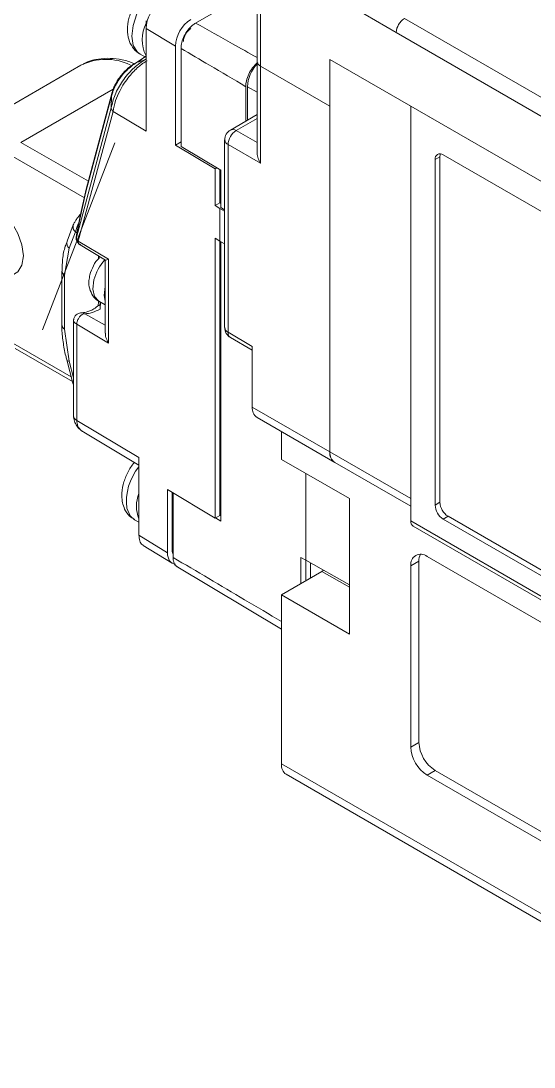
# Model space of a CAD drawing. Header units: inches. Extents: x 0.2 to 16.3, y 0.2 to 11.5.
# Drawn here: x 11.321 to 11.763, y 9.956 to 10.856 of the extents above; entities that cross this region are included whole.
import ezdxf

# ---------------------------------------------------------------- set-up
doc = ezdxf.new("R2010")
doc.units = ezdxf.units.IN
doc.header["$MEASUREMENT"] = 0
doc.linetypes.add('CENTERX2', pattern=[0.8, 0.5, -0.1, 0.1, -0.1])
doc.layers.add('CENTER_LINE', color=7, linetype='CENTERX2')

msp = doc.modelspace()

# ---------------------------------------------------------------- linework, layer by layer
at = {"color": 7, "linetype": 'Continuous', "lineweight": 18}
for p, q in [((11.52451, 10.91747), (11.52451, 10.82103)), ((11.5274, 10.91345), (11.5274, 10.81701)), ((11.47172, 10.85407), (11.51348, 10.87817)), ((11.59978, 10.87167), (11.64432, 10.84595)), ((11.429, 10.84942), (11.4291, 10.8559)), ((11.65128, 10.85801), (11.78073, 10.78328)), ((11.429, 10.84942), (11.429, 10.76101)), ((11.4543, 10.83429), (11.429, 10.84942)), ((11.77377, 10.77122), (11.64432, 10.84595)), ((11.4543, 10.74907), (11.4543, 10.83429)), ((11.45913, 10.74784), (11.45913, 10.83226)), ((11.4274, 10.8221), (11.42089, 10.82009)), ((11.42387, 10.82737), (11.429, 10.82441)), ((11.429, 10.8232), (11.4274, 10.8221)), ((11.52451, 10.82103), (11.52451, 10.74306)), ((11.58725, 10.82264), (12.03267, 10.5655)), ((11.58725, 10.78246), (11.58725, 10.82264)), ((11.58725, 10.82264), (11.65685, 10.78246)), ((11.58725, 10.82264), (11.58725, 10.48509)), ((11.37305, 10.81782), (11.26726, 10.75675)), ((11.5274, 10.81701), (11.58725, 10.78246)), ((11.5274, 10.81701), (11.5274, 10.73343)), ((11.39997, 10.79452), (11.37761, 10.71108)), ((11.40039, 10.79452), (11.39935, 10.79113)), ((11.51481, 10.76967), (11.51481, 10.79932)), ((11.51626, 10.79932), (11.51626, 10.7705)), ((11.39935, 10.79113), (11.37727, 10.70873)), ((11.39912, 10.78113), (11.39935, 10.79113)), ((11.39912, 10.78113), (11.36906, 10.66964)), ((11.40069, 10.77794), (11.37062, 10.66644)), ((11.429, 10.76101), (11.40069, 10.77794)), ((11.52451, 10.77527), (11.5016, 10.76204)), ((11.58725, 10.48509), (11.58725, 10.78246)), ((11.65685, 10.78246), (11.65685, 10.44492)), ((11.65685, 10.78246), (12.03267, 10.5655)), ((11.65685, 10.78246), (11.65685, 10.42563)), ((11.4543, 10.74907), (11.45913, 10.75185)), ((11.48849, 10.72863), (11.4543, 10.74907)), ((11.49667, 10.75351), (11.49667, 10.59197)), ((11.5274, 10.73343), (11.49956, 10.7495)), ((11.49956, 10.7495), (11.49956, 10.58796)), ((11.45913, 10.74784), (11.4935, 10.7275)), ((11.6819, 10.73906), (11.67773, 10.73665)), ((11.6819, 10.73906), (11.6819, 10.4417)), ((11.68469, 10.74067), (11.94915, 10.588)), ((11.67773, 10.73665), (11.67773, 10.43929)), ((11.49006, 10.72954), (11.48849, 10.72863)), ((11.48849, 10.69697), (11.48849, 10.72863)), ((11.4926, 10.69933), (11.4926, 10.72804)), ((11.4935, 10.7275), (11.4935, 10.69535)), ((11.37196, 10.68543), (11.37727, 10.70873)), ((11.37766, 10.71124), (11.37206, 10.68675)), ((11.4926, 10.69933), (11.48849, 10.69697)), ((11.48849, 10.69697), (11.4926, 10.69451)), ((11.4935, 10.69881), (11.4926, 10.69933)), ((11.4926, 10.66654), (11.4926, 10.69451)), ((11.49667, 10.69216), (11.4926, 10.69451)), ((11.4935, 10.69535), (11.49667, 10.69348)), ((11.37196, 10.68543), (11.36887, 10.66988)), ((11.372, 10.68652), (11.36911, 10.67194)), ((11.36644, 10.68034), (11.36105, 10.66634)), ((11.36283, 10.6603), (11.36822, 10.67429)), ((11.36887, 10.66988), (11.36888, 10.67019)), ((11.4926, 10.66654), (11.48849, 10.66899)), ((11.48849, 10.42809), (11.48849, 10.66899)), ((11.35897, 10.63724), (11.36283, 10.6603)), ((11.37062, 10.66644), (11.39674, 10.65083)), ((11.37087, 10.66404), (11.39406, 10.64998)), ((11.4926, 10.66654), (11.49667, 10.66419)), ((11.4926, 10.43046), (11.4926, 10.66654)), ((11.4935, 10.66602), (11.4935, 10.42535)), ((11.3882, 10.65353), (11.3882, 10.65126)), ((11.39398, 10.65017), (11.39398, 10.58722)), ((11.39674, 10.65083), (11.39674, 10.57866)), ((11.35666, 10.64045), (11.35666, 10.5939)), ((11.35897, 10.59069), (11.35897, 10.63724)), ((11.38786, 10.61117), (11.3882, 10.61403)), ((11.3882, 10.61506), (11.3882, 10.61403)), ((11.38843, 10.61484), (11.39398, 10.61163)), ((11.3896, 10.61416), (11.38956, 10.6114)), ((11.38969, 10.60814), (11.38995, 10.61396)), ((11.38947, 10.60801), (11.38969, 10.60814)), ((11.36663, 10.59901), (11.36663, 10.51609)), ((11.36939, 10.59501), (11.36939, 10.51215)), ((11.39674, 10.57866), (11.36939, 10.59501)), ((11.36283, 10.56317), (11.35897, 10.59069)), ((11.49956, 10.58796), (11.52044, 10.5759)), ((11.5016, 10.58345), (11.52044, 10.57257)), ((11.31647, 10.57409), (11.36579, 10.54561)), ((11.52044, 10.5759), (11.52044, 10.52366)), ((11.36079, 10.56435), (11.36618, 10.54413)), ((11.36616, 10.54426), (11.36663, 10.54291)), ((11.52044, 10.52366), (11.58725, 10.48509)), ((11.52451, 10.51465), (11.59133, 10.47608)), ((11.36939, 10.51215), (11.42285, 10.48019)), ((11.3754, 10.50198), (11.42285, 10.47362)), ((11.54549, 10.47865), (11.54549, 10.50254)), ((11.42285, 10.48019), (11.42285, 10.41355)), ((11.60395, 10.4449), (11.54549, 10.47865)), ((11.58725, 10.48509), (11.65685, 10.44492)), ((11.59133, 10.47608), (11.65685, 10.43826)), ((11.56637, 10.39189), (11.56637, 10.4666)), ((11.44746, 10.45261), (11.48849, 10.42809)), ((11.44746, 10.39833), (11.44746, 10.45261)), ((11.45157, 10.40061), (11.45157, 10.45016)), ((11.45225, 10.44975), (11.45249, 10.44961)), ((11.45225, 10.44975), (11.45225, 10.3943)), ((11.45225, 10.44975), (11.45225, 10.44975)), ((11.60395, 10.4449), (11.60395, 10.32837)), ((11.67773, 10.43929), (11.6819, 10.4417)), ((11.419, 10.42669), (11.42285, 10.42447)), ((11.48849, 10.42809), (11.4926, 10.43046)), ((11.48869, 10.4282), (11.4935, 10.42535)), ((11.4935, 10.42994), (11.4926, 10.43046)), ((11.65685, 10.42563), (12.03267, 10.20867)), ((11.68886, 10.42965), (11.68469, 10.42724)), ((11.68469, 10.42724), (11.94915, 10.27456)), ((11.68886, 10.42965), (11.95333, 10.27697)), ((11.65889, 10.42112), (12.03471, 10.20416)), ((11.42285, 10.41355), (11.44746, 10.39833)), ((11.4267, 10.40467), (11.45137, 10.38942)), ((11.56225, 10.39433), (11.56637, 10.39189)), ((11.56225, 10.37179), (11.56225, 10.39433)), ((11.56637, 10.39189), (11.60395, 10.37071)), ((11.56637, 10.39189), (11.56637, 10.37417)), ((11.57055, 10.37658), (11.57055, 10.38953)), ((11.66381, 10.39106), (11.65685, 10.38704)), ((11.66381, 10.39106), (11.66381, 10.23514)), ((12.08417, 10.15642), (11.67077, 10.39508)), ((11.45508, 10.3867), (11.54549, 10.33268)), ((11.54549, 10.36212), (11.58029, 10.3822)), ((11.58029, 10.3822), (11.58182, 10.38318)), ((11.65685, 10.38704), (11.65685, 10.23113)), ((11.54549, 10.36212), (11.54549, 10.21665)), ((11.60395, 10.32837), (11.54549, 10.36212)), ((11.65685, 10.23113), (11.66381, 10.23514)), ((11.54549, 10.21665), (13.40652, 9.1423)), ((11.67773, 10.21104), (11.67077, 10.20702)), ((11.67773, 10.21104), (12.09113, 9.97238)), ((11.54957, 10.20764), (13.4106, 9.13329)), ((11.67077, 10.20702), (12.08417, 9.96836))]:
    msp.add_line(p, q, dxfattribs=at)
at = {"color": 8, "linetype": 'Continuous', "lineweight": 18}
for p, q in [((11.42089, 10.82009), (11.41847, 10.8185)), ((11.42089, 10.82009), (11.429, 10.82544)), ((11.32139, 10.75139), (11.4008, 10.79723)), ((11.51626, 10.79932), (11.52451, 10.79455)), ((11.52451, 10.77194), (11.50652, 10.76155)), ((11.50652, 10.76155), (11.52451, 10.75116)), ((11.32139, 10.75139), (11.37943, 10.71788)), ((11.31443, 10.73933), (11.37596, 10.70381)), ((11.36822, 10.67429), (11.36944, 10.67359)), ((11.36943, 10.67186), (11.36888, 10.67019)), ((11.39398, 10.59416), (11.37626, 10.60392)), ((11.36474, 10.54955), (11.31443, 10.57859)), ((11.36663, 10.54894), (11.36283, 10.56317)), ((11.45225, 10.40022), (11.45157, 10.40061)), ((11.60395, 10.36854), (11.58029, 10.3822))]:
    msp.add_line(p, q, dxfattribs=at)
at = {"color": 8, "linetype": 'Continuous', "lineweight": 18, "flags": 128}
for points in [[(11.44072, 10.88511), (11.43321, 10.87927), (11.42648, 10.87126), (11.42117, 10.86188), (11.41782, 10.85204), (11.41674, 10.84271), (11.41805, 10.8348), (11.42161, 10.82907), (11.42387, 10.82737)], [(11.37727, 10.70873), (11.3774, 10.7101), (11.37761, 10.71108)], [(11.372, 10.68652), (11.37196, 10.68628), (11.37196, 10.68543)], [(11.38423, 10.63302), (11.38335, 10.62519), (11.38481, 10.61885), (11.38842, 10.61484), (11.38843, 10.61484)], [(11.36663, 10.54352), (11.36626, 10.54395), (11.36618, 10.54413)], [(11.41244, 10.4367), (11.41524, 10.43013), (11.419, 10.42669)]]:
    msp.add_lwpolyline(points, dxfattribs=at)
at = {"color": 7, "linetype": 'Continuous', "lineweight": 18, "flags": 128}
for points in [[(11.68232, 10.74156), (11.68204, 10.74056), (11.6819, 10.73906)], [(11.32348, 10.65374), (11.32228, 10.64574), (11.31882, 10.63989), (11.31343, 10.63678), (11.30664, 10.6367), (11.29912, 10.63967), (11.29159, 10.64539), (11.2848, 10.65331), (11.27941, 10.66264), (11.27595, 10.67248), (11.27476, 10.68186), (11.27595, 10.68987), (11.27941, 10.69571), (11.2848, 10.69882), (11.29159, 10.6989), (11.29912, 10.69593), (11.30664, 10.69021), (11.31343, 10.68229), (11.31882, 10.67296), (11.32228, 10.66312), (11.32348, 10.65374)], [(11.36687, 10.68116), (11.36683, 10.6811), (11.36644, 10.68034)], [(11.39398, 10.6146), (11.39309, 10.61957), (11.39398, 10.62739)]]:
    msp.add_lwpolyline(points, dxfattribs=at)
at = {"color": 7, "linetype": 'Continuous', "lineweight": 18}
for centre, radius, start, end in [((11.45677, 10.84816), 0.0278, 122.60548, 177.39452), ((11.48305, 10.83299), 0.02877, 122.60548, 177.39452), ((11.65943, 10.84526), 0.01513, 122.60548, 177.39452), ((11.45702, 10.83979), 0.03132, 153.1923, 206.53044), ((11.47498, 10.83764), 0.01381, 122.60548, 177.39452), ((11.39462, 10.77407), 0.04877, 64.81521, 116.25358), ((11.52944, 10.82152), 0.00495, 185.6948, 245.62534), ((11.54667, 10.79788), 0.03045, 136.70486, 177.3022), ((11.50652, 10.75351), 0.00984, 119.99731, 180), ((11.51467, 10.74881), 0.01513, 122.60548, 177.39452), ((11.68197, 10.73734), 0.0043, 50.79671, 189.21404), ((11.37337, 10.66976), 0.00431, 181.66396, 230.32578), ((11.50652, 10.59197), 0.00984, 180, 240.00269), ((11.53008, 10.5226), 0.0097, 173.70115, 234.98667), ((11.59661, 10.4839), 0.00944, 172.74417, 235.94365), ((11.59689, 10.48403), 0.0097, 173.70115, 234.98667), ((11.45177, 10.43836), 0.03094, 159.20176, 200.79824), ((11.69284, 10.43998), 0.01513, 182.60548, 237.39452), ((11.69701, 10.44239), 0.01513, 182.60548, 237.39452), ((11.66167, 10.42509), 0.00485, 173.70115, 234.98667), ((11.66533, 10.38842), 0.0086, 50.79671, 189.21404), ((11.67634, 10.39152), 0.01255, 154.29191, 182.10457), ((11.69403, 10.23652), 0.03025, 182.60548, 237.39452), ((11.68707, 10.2325), 0.03025, 182.60548, 237.39452), ((11.55514, 10.21559), 0.0097, 173.70115, 234.98667)]:
    msp.add_arc(centre, radius, start, end, dxfattribs=at)
at = {"color": 8, "linetype": 'Continuous', "lineweight": 18}
for centre, radius, start, end in [((11.50363, 10.75753), 0.00495, 54.38242, 114.30712), ((11.5016, 10.75401), 0.00495, 185.6948, 245.62534), ((11.37189, 10.67866), 0.00569, 162.81116, 229.99818), ((11.36649, 10.66466), 0.00569, 162.81116, 229.99819), ((11.42407, 10.6227), 0.04115, 137.89865, 165.49106), ((11.36062, 10.64087), 0.00398, 186.76914, 245.53106), ((11.3606, 10.59429), 0.00396, 185.6948, 245.62534), ((11.5016, 10.59246), 0.00495, 185.6948, 245.62534), ((11.50438, 10.58742), 0.00485, 173.70115, 234.98667), ((11.36273, 10.56535), 0.00219, 208.47722, 272.78017), ((11.37148, 10.51655), 0.00487, 185.36197, 244.61207), ((11.45995, 10.44215), 0.04781, 140.88919, 186.54149)]:
    msp.add_arc(centre, radius, start, end, dxfattribs=at)
at = {"color": 7, "linetype": 'Continuous', "lineweight": 18}
msp.add_ellipse((11.46139, 10.40637), major_axis=(0.00984, 0.01705), ratio=0.577206, start_param=2.356266, end_param=3.394501, dxfattribs=at)
for points, knots in [([(11.43432, 10.88574), (11.43282, 10.88475), (11.42877, 10.88208), (11.42294, 10.87596), (11.41751, 10.86745), (11.41388, 10.85795), (11.41259, 10.84862), (11.41367, 10.84014), (11.41703, 10.83331), (11.42076, 10.82887), (11.42355, 10.82776), (11.42409, 10.82755)], [0, 0, 0, 0, 0.078322, 0.212467, 0.347056, 0.483577, 0.624867, 0.74931, 0.863502, 0.973681, 1, 1, 1, 1]), ([(11.45913, 10.83226), (11.45926, 10.83397), (11.45954, 10.8374), (11.46171, 10.84301), (11.46491, 10.84815), (11.46845, 10.85193), (11.47079, 10.85346), (11.47172, 10.85407)], [0, 0, 0, 0, 0.214702, 0.429404, 0.644089, 0.858766, 1, 1, 1, 1]), ([(11.51481, 10.79932), (11.50442, 10.80548), (11.48585, 10.81649), (11.46729, 10.82744), (11.45913, 10.83226)], [0, 0, 0, 0, 0.560005, 1, 1, 1, 1]), ([(11.41892, 10.8191), (11.41805, 10.81947), (11.41371, 10.82135), (11.40587, 10.82308), (11.39547, 10.82413), (11.38536, 10.82283), (11.37815, 10.8209), (11.37488, 10.81868), (11.37443, 10.81838)], [0, 0, 0, 0, 0.055272, 0.275763, 0.499405, 0.727356, 0.962978, 1, 1, 1, 1]), ([(11.4274, 10.8221), (11.42409, 10.81981), (11.41747, 10.81524), (11.4085, 10.80434), (11.40166, 10.79224), (11.39996, 10.78484), (11.39911, 10.78113)], [0, 0, 0, 0, 0.2502245, 0.5000044, 0.7497637, 1, 1, 1, 1]), ([(11.39935, 10.79113), (11.40012, 10.79377), (11.40162, 10.79897), (11.40618, 10.80627), (11.4105, 10.81152), (11.41512, 10.81622), (11.41862, 10.81857), (11.42089, 10.82009)], [0, 0, 0, 0, 0.256012, 0.50256, 0.638236, 0.766006, 1, 1, 1, 1]), ([(11.42987, 10.82167), (11.42737, 10.82002), (11.4221, 10.81653), (11.41537, 10.80942), (11.41005, 10.80219), (11.40595, 10.79512), (11.40225, 10.78666), (11.40124, 10.78104), (11.40069, 10.77794)], [0, 0, 0, 0, 0.180061, 0.378365, 0.505739, 0.63991, 0.801206, 1, 1, 1, 1]), ([(11.429, 10.82578), (11.42871, 10.82555), (11.42495, 10.82245), (11.42127, 10.82033), (11.41787, 10.81837)], [0, 0, 0, 0, 0.0771423, 1, 1, 1, 1]), ([(11.5251, 10.82001), (11.52463, 10.81966), (11.52268, 10.81823), (11.51964, 10.81424), (11.51662, 10.80867), (11.51504, 10.80342), (11.51487, 10.80048), (11.51481, 10.79932)], [0, 0, 0, 0, 0.080615, 0.331978, 0.58332, 0.834654, 1, 1, 1, 1]), ([(11.41909, 10.8192), (11.41804, 10.81856), (11.41594, 10.81726), (11.41268, 10.81449), (11.40954, 10.81133), (11.40667, 10.80784), (11.40417, 10.80422), (11.40218, 10.80062), (11.40066, 10.79714), (11.40018, 10.79508), (11.39993, 10.79404)], [0, 0, 0, 0, 0.125778, 0.251531, 0.376907, 0.502276, 0.627197, 0.751522, 0.875498, 1, 1, 1, 1]), ([(11.39912, 10.78113), (11.39913, 10.78085), (11.39916, 10.78031), (11.3995, 10.77959), (11.39994, 10.77887), (11.40035, 10.77828), (11.4006, 10.77803), (11.40069, 10.77794)], [0, 0, 0, 0, 0.249886, 0.499926, 0.747959, 0.907794, 1, 1, 1, 1]), ([(11.52461, 10.74306), (11.52459, 10.7427), (11.52446, 10.7409), (11.52537, 10.7375), (11.52673, 10.73477), (11.5274, 10.73343)], [0, 0, 0, 0, 0.113006, 0.561338, 1, 1, 1, 1]), ([(11.37237, 10.68935), (11.37173, 10.68859), (11.37039, 10.687), (11.36869, 10.68453), (11.36722, 10.68204), (11.36658, 10.68051), (11.36626, 10.67975)], [0, 0, 0, 0, 0.23234, 0.486589, 0.742365, 1, 1, 1, 1]), ([(11.36884, 10.66861), (11.36881, 10.66874), (11.36872, 10.66916), (11.36881, 10.66959), (11.36887, 10.66988)], [0, 0, 0, 0, 0.313381, 1, 1, 1, 1]), ([(11.36888, 10.67019), (11.36884, 10.66995), (11.36876, 10.66944), (11.3689, 10.66885), (11.36915, 10.66855), (11.36919, 10.66851)], [0, 0, 0, 0, 0.436577, 0.918372, 1, 1, 1, 1]), ([(11.36881, 10.66862), (11.36887, 10.66827), (11.36899, 10.66753), (11.36947, 10.6664), (11.37018, 10.66529), (11.37109, 10.66433), (11.37195, 10.66366), (11.3725, 10.66342), (11.37266, 10.66335)], [0, 0, 0, 0, 0.1689628, 0.3485299, 0.5357227, 0.7269295, 0.9184252, 1, 1, 1, 1]), ([(11.36906, 10.66964), (11.36905, 10.66959), (11.36902, 10.66951), (11.36897, 10.6694), (11.36892, 10.66941), (11.36888, 10.66955), (11.36888, 10.66977), (11.36887, 10.66988)], [0, 0, 0, 0, 0.107272, 0.216266, 0.463262, 0.73307, 1, 1, 1, 1]), ([(11.36127, 10.66617), (11.36068, 10.66481), (11.35866, 10.66016), (11.35706, 10.65151), (11.35686, 10.64389), (11.35676, 10.6404)], [0, 0, 0, 0, 0.1831801, 0.6268461, 1, 1, 1, 1]), ([(11.37174, 10.66351), (11.37193, 10.66342), (11.3722, 10.66329), (11.37255, 10.66334), (11.37267, 10.66336)], [0, 0, 0, 0, 0.668581, 1, 1, 1, 1]), ([(11.38961, 10.65268), (11.38929, 10.65242), (11.3869, 10.65052), (11.38342, 10.64524), (11.38161, 10.64002), (11.38069, 10.63737)], [0, 0, 0, 0, 0.071065, 0.527817, 1, 1, 1, 1]), ([(11.39674, 10.65083), (11.39673, 10.65082), (11.39616, 10.65058), (11.39501, 10.65014), (11.39404, 10.64979), (11.39407, 10.65001), (11.39408, 10.65002)], [0, 0, 0, 0, 0.01067, 0.397273, 0.95858, 1, 1, 1, 1]), ([(11.38069, 10.63737), (11.38038, 10.63578), (11.37958, 10.63175), (11.38012, 10.62547), (11.38297, 10.6195), (11.38613, 10.61577), (11.38837, 10.61499), (11.38863, 10.6149)], [0, 0, 0, 0, 0.184181, 0.465407, 0.722379, 0.967887, 1, 1, 1, 1]), ([(11.37348, 10.60471), (11.37294, 10.60467), (11.37185, 10.6046), (11.37033, 10.60402), (11.36903, 10.60317), (11.36774, 10.60182), (11.36683, 10.6001), (11.36675, 10.59872), (11.36671, 10.59819)], [0, 0, 0, 0, 0.1516778, 0.304445, 0.4536805, 0.5951998, 0.8426036, 1, 1, 1, 1]), ([(11.38994, 10.61215), (11.38943, 10.61181), (11.38748, 10.61047), (11.3831, 10.60715), (11.3776, 10.60513), (11.37451, 10.60484), (11.37309, 10.60471)], [0, 0, 0, 0, 0.07941, 0.309007, 0.681966, 1, 1, 1, 1]), ([(11.37416, 10.60327), (11.37454, 10.60346), (11.37527, 10.60383), (11.37594, 10.60389), (11.37626, 10.60392)], [0, 0, 0, 0, 0.5237, 1, 1, 1, 1]), ([(11.37626, 10.60392), (11.37837, 10.60411), (11.3826, 10.6045), (11.38718, 10.60684), (11.38947, 10.60801)], [0, 0, 0, 0, 0.5, 1, 1, 1, 1]), ([(11.38969, 10.60814), (11.38969, 10.60927), (11.38969, 10.61068), (11.38958, 10.61128), (11.38956, 10.6114)], [0, 0, 0, 0, 0.804617, 1, 1, 1, 1]), ([(11.37416, 10.60327), (11.37353, 10.60283), (11.37228, 10.60194), (11.37071, 10.59975), (11.3696, 10.5973), (11.36946, 10.59577), (11.36939, 10.59501)], [0, 0, 0, 0, 0.25, 0.5, 0.75, 1, 1, 1, 1]), ([(11.35676, 10.59385), (11.35673, 10.59328), (11.35648, 10.58884), (11.35755, 10.58003), (11.35903, 10.57067), (11.36058, 10.56545), (11.36091, 10.56434)], [0, 0, 0, 0, 0.062247, 0.488284, 0.890795, 1, 1, 1, 1]), ([(11.39407, 10.58723), (11.3941, 10.58636), (11.39418, 10.58394), (11.3954, 10.58099), (11.39647, 10.5791), (11.39673, 10.57868), (11.39674, 10.57866)], [0, 0, 0, 0, 0.304306, 0.842727, 0.990669, 1, 1, 1, 1]), ([(11.36663, 10.51636), (11.36676, 10.5147), (11.36702, 10.51152), (11.36921, 10.50743), (11.37202, 10.50423), (11.37429, 10.50272), (11.37537, 10.50199)], [0, 0, 0, 0, 0.280363, 0.5414919, 0.7802387, 1, 1, 1, 1]), ([(11.41911, 10.47585), (11.41874, 10.47548), (11.41612, 10.4728), (11.41249, 10.46625), (11.4089, 10.45687), (11.40773, 10.4483), (11.40848, 10.44328), (11.40877, 10.44136)], [0, 0, 0, 0, 0.041799, 0.29962, 0.561361, 0.832539, 1, 1, 1, 1]), ([(11.40877, 10.44136), (11.4093, 10.43952), (11.41051, 10.43532), (11.41396, 10.43007), (11.41753, 10.42791), (11.41898, 10.42702)], [0, 0, 0, 0, 0.317042, 0.720912, 1, 1, 1, 1]), ([(11.42285, 10.41355), (11.42301, 10.41183), (11.42333, 10.40843), (11.42499, 10.40554), (11.4265, 10.40497), (11.4268, 10.40485)], [0, 0, 0, 0, 0.450115, 0.889419, 1, 1, 1, 1]), ([(11.45225, 10.39729), (11.45208, 10.39761), (11.45161, 10.3985), (11.45158, 10.39978), (11.45157, 10.40061)], [0, 0, 0, 0, 0.351562, 1, 1, 1, 1]), ([(11.45593, 10.38646), (11.4553, 10.38683), (11.45367, 10.38778), (11.45248, 10.3907), (11.45232, 10.39327), (11.45225, 10.3943)], [0, 0, 0, 0, 0.2772143, 0.7131818, 1, 1, 1, 1])]:
    msp.add_open_spline(points, degree=3, knots=knots, dxfattribs=at)
at = {"color": 8, "linetype": 'Continuous', "lineweight": 18}
for points, knots in [([(11.47172, 10.85407), (11.48225, 10.84815), (11.49986, 10.83825), (11.51745, 10.82833), (11.52451, 10.82434)], [0, 0, 0, 0, 0.597982, 1, 1, 1, 1]), ([(11.37099, 10.6814), (11.37096, 10.68135), (11.37027, 10.68029), (11.36924, 10.67781), (11.3686, 10.67559), (11.36822, 10.67429)], [0, 0, 0, 0, 0.018663, 0.426483, 1, 1, 1, 1]), ([(11.37062, 10.66644), (11.37065, 10.66582), (11.3707, 10.66484), (11.37117, 10.66393), (11.37155, 10.66365), (11.37174, 10.66351)], [0, 0, 0, 0, 0.461096, 0.721042, 1, 1, 1, 1]), ([(11.37626, 10.60392), (11.37579, 10.60415), (11.37483, 10.60461), (11.37392, 10.60468), (11.37346, 10.60471)], [0, 0, 0, 0, 0.495251, 1, 1, 1, 1]), ([(11.36939, 10.59501), (11.36897, 10.59528), (11.36813, 10.59581), (11.36725, 10.59662), (11.36675, 10.59735), (11.36651, 10.59792), (11.36672, 10.59812), (11.36678, 10.59817)], [0, 0, 0, 0, 0.222474, 0.446333, 0.673084, 0.904175, 1, 1, 1, 1]), ([(11.36939, 10.51215), (11.3696, 10.5105), (11.37004, 10.5071), (11.37261, 10.50376), (11.37479, 10.50245), (11.37544, 10.50205)], [0, 0, 0, 0, 0.398707, 0.820945, 1, 1, 1, 1]), ([(11.45225, 10.3943), (11.47278, 10.38218), (11.50386, 10.36383), (11.53494, 10.34541), (11.54549, 10.33915)], [0, 0, 0, 0, 0.660631, 1, 1, 1, 1])]:
    msp.add_open_spline(points, degree=3, knots=knots, dxfattribs=at)
at = {"layer": 'CENTER_LINE', "linetype": 'CENTERX2', "lineweight": 18}
msp.add_line((11.4021, 10.75098), (11.34009, 10.59004), dxfattribs=at)

doc.saveas('drawing.dxf')
